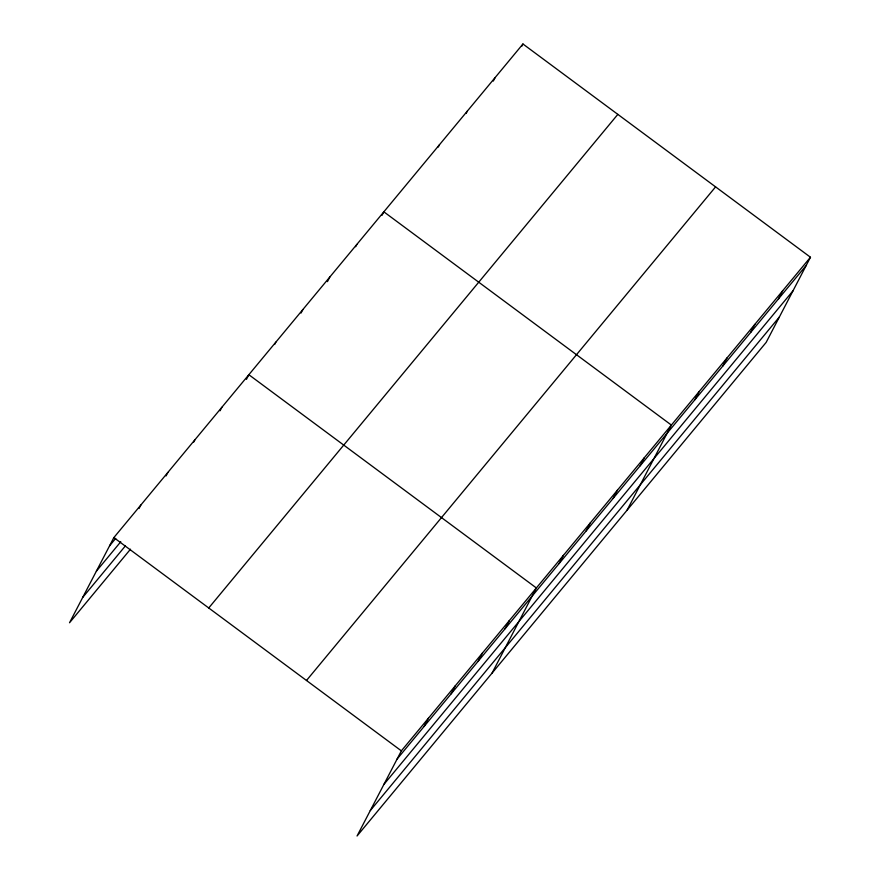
<?xml version="1.0" encoding="UTF-8"?>
<svg xmlns="http://www.w3.org/2000/svg" width="880" height="880" viewBox="0 0 880 880"><rect width="100%" height="100%" fill="white"/><g stroke="black" fill="none" stroke-linecap="round" stroke-linejoin="round"><path stroke-width="1.32" d="M810.469 257.246L401.368 750.86L357.049 836L766.15 342.397L810.469 257.246L522.951 44L113.85 537.603L69.531 622.754L130.504 549.186M139.04 508.519L140.855 505.032M166.034 475.937L167.86 472.45M193.644 442.2L194.854 439.868M220.044 410.784L221.859 407.297M246.433 379.368L248.853 374.715L536.371 587.961L492.052 673.112M274.648 344.465L275.858 342.144M301.037 313.049L302.863 309.562M327.437 281.633L329.857 276.98M355.652 246.73L356.862 244.409M382.041 215.314L383.856 211.827L671.374 425.073L627.055 510.224M438.284 147.026L439.494 144.694M466.103 113.454L467.313 111.133M493.317 81.059L495.132 77.561M521.741 46.332L522.951 44M424.127 726.418L428.373 718.278M451.132 693.847L455.367 685.696M478.137 661.265L482.372 653.125M505.131 628.683L509.377 620.543M559.13 563.53L563.376 555.39M586.135 530.948L590.37 522.808M613.14 498.377L617.375 490.226M640.134 465.795L644.38 457.655M694.958 399.652L699.193 391.512M722.777 366.091L727.012 357.94M750.596 332.519L754.831 324.379M778.415 298.958L782.65 290.818M109.615 545.754L115.709 538.395M96.393 571.164L120.78 541.739M82.764 597.344L125.433 545.842M208.736 607.981L617.837 114.367M306.493 680.482L715.583 186.879M397.133 759L806.234 265.397M383.9 784.41L793.001 290.807M370.271 810.59L779.372 316.987M113.85 537.603L401.368 750.86"/></g></svg>
